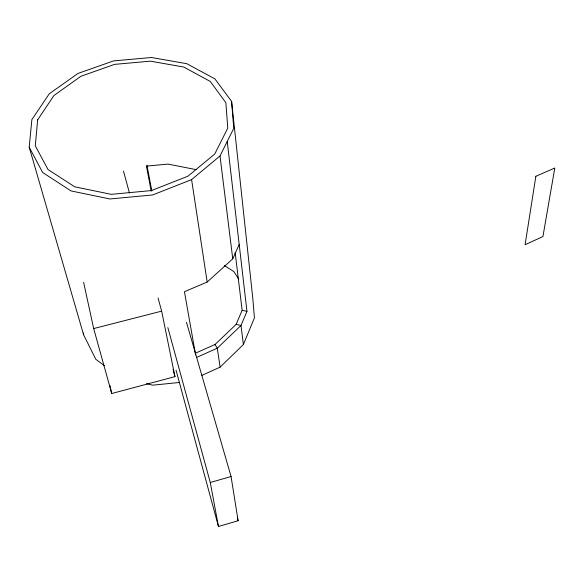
<?xml version="1.0" encoding="UTF-8"?>
<svg xmlns="http://www.w3.org/2000/svg" width="584" height="584" viewBox="0 0 584 584"><rect width="100%" height="100%" fill="white"/><g stroke="black" fill="none" stroke-linecap="round" stroke-linejoin="round"><path stroke-width="0.88" d="M104.353 365.606L95.791 359.284L83.585 334.756L83.658 332.96M83.585 334.756L29.2 147.212L31.879 119.581L49.224 93.842L77.906 73.467L113.588 60.897L151.504 57.509L186.829 63.707L214.912 78.891L231.593 101.39L252.784 298.234L254.427 317.849L243.382 344.538L220.132 367.139L201.896 375.373M227.234 141.452L246.959 311.36L241.017 325.463L217.255 348.217L196.896 357.291M195.545 353.152L215.043 344.487L236.148 324.354L242.134 310.279L235.14 252.441M195.611 354.984L184.449 291.715L207.181 282.043L232.753 258.822L239.192 244.484M29.2 147.212L42.639 172.47L70.971 190.917L109.909 198.976L152.679 194.947L191.596 179.609L220.007 155.964L233.746 128.378L231.593 101.39M176.047 370.19L218.46 526.491L238.111 520.745L231.074 476.537L186.486 322.31M218.46 526.491L210.269 482.472L231.074 476.537M83.592 282.276L93.681 328.558L111.712 393.521L174.959 376.636L161.651 311.133L158.067 298.001M93.681 328.558L161.651 311.133M179.259 382.491L152.687 385.177L146.518 383.666M196.063 169.63L168.031 164.104L146.438 166.119L151.176 190.968M242.134 310.279L246.959 311.36M236.148 324.354L241.017 325.463L243.382 344.538M224.46 265.596L233.899 271.611L238.732 279.137M215.043 344.487L217.255 348.217L220.132 367.139M237.359 518.117L238.111 520.745M167.849 327.602L210.269 482.472M123.465 171.076L129.429 192.961M173.068 369.599L174.959 376.636M109.953 385.535L111.712 393.521M146.927 165.199L151.818 190.946M191.596 179.609L207.181 282.043M220.007 155.964L232.753 258.822M37.668 119.837L35.274 145.839L48.034 169.535L74.715 186.814L111.274 194.341L151.402 190.566L187.953 176.207L214.722 154.045L227.767 128.115L225.869 102.682L210.24 81.431L183.785 67.05L150.431 61.167L114.603 64.371L80.913 76.278L53.903 95.55L37.668 119.837M535.856 176.273L525.089 244.711L542.93 236.564L554.8 168.017L535.856 176.273"/></g></svg>
